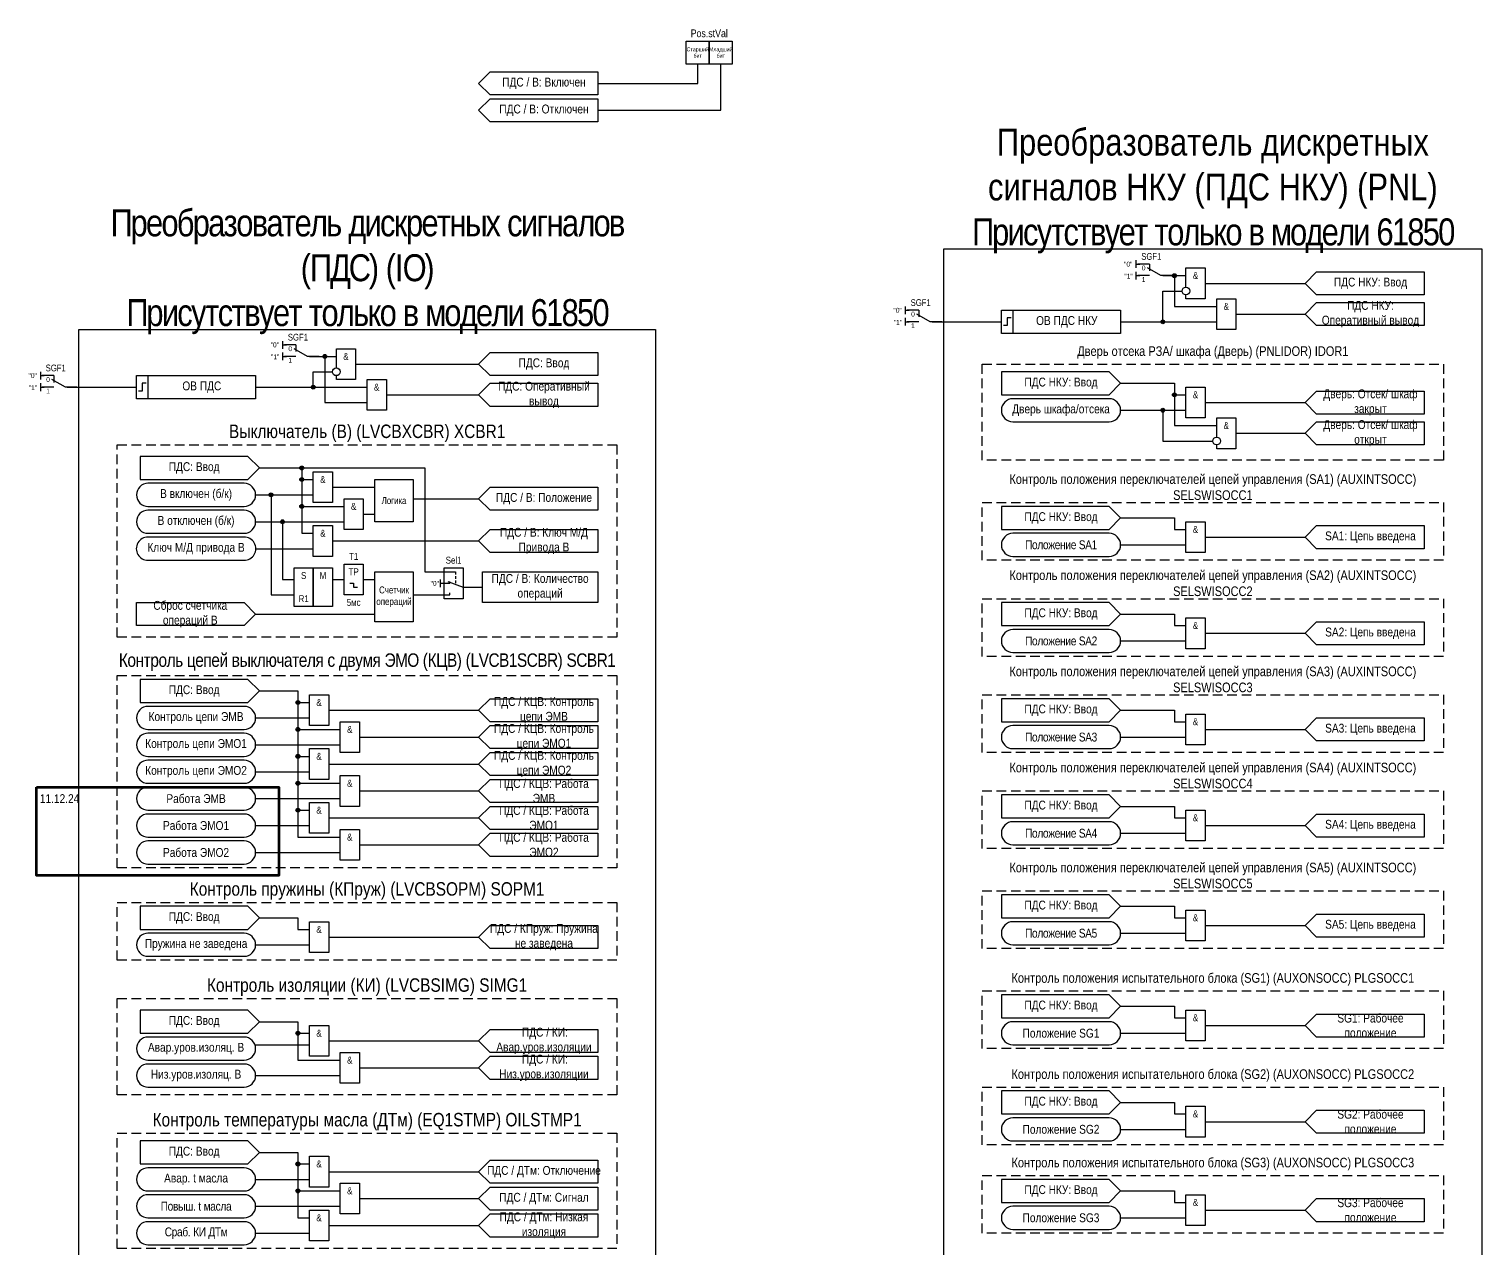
# Model space of a CAD drawing. Header units: millimetres. Extents: x -3652 to 365, y 0 to 1224.
# Drawn here: x -12.9 to 365, y 294.9 to 612.1 of the extents above; entities that cross this region are included whole.
import ezdxf
from ezdxf.enums import TextEntityAlignment as Align

# ---------------------------------------------------------------- set-up
doc = ezdxf.new("R2010")
doc.units = ezdxf.units.MM
doc.linetypes.add('штриховая2', pattern=[0.375, 0.25, -0.125])
doc.layers.add('TEXT', color=7, linetype='Continuous', lineweight=25)
doc.layers.add('Основная', color=7, linetype='Continuous')
doc.styles.add('2.5_Gost_RD', font='ARIALN.TTF', dxfattribs={"height": 2.5})
doc.styles.add('3.5_Gost_RD', font='ARIALN.TTF', dxfattribs={"height": 3.5})
doc.styles.add('Вывод', font='ARIALN.TTF', dxfattribs={"height": 2.5})
doc.styles.add('Компонент', font='ARIALN.TTF', dxfattribs={"height": 3.5})

# ---------------------------------------------------------------- blocks, each defined once
blk = doc.blocks.new('Точка')
at = {"ltscale": 100}
h = blk.add_hatch(color=256, dxfattribs=at)
h.dxf.hatch_style = 1
edge = h.paths.add_edge_path()
edge.add_arc((0, 0), 0.5, 0, 360)
blk.add_circle((0, 0), 0.5, dxfattribs=at)
blk = doc.blocks.new('*U958')
at = {"layer": 'Основная', "color": 0}
blk.add_line((0, 0), (7, 4), dxfattribs=at)
at = {"layer": 'Основная', "ltscale": 0.35}
blk.add_line((6, 6), (6, 2.5), dxfattribs=at)
blk = doc.blocks.new('*U985')
at = {"layer": 'Основная', "color": 0}
for p, q in [((-3, 6), (-9, 6)), ((-3, 0), (-9, 0)), ((9, 0), (3, 0))]:
    blk.add_line(p, q, dxfattribs=at)
at = {"layer": 'Основная', "ltscale": 0.25, "xscale": -1}
blk.add_blockref('*U958', (3, 0), dxfattribs=at)
at = {"layer": 'Основная'}
for tag, height, style, p in [('ОУ', 3.5, 'Компонент', (-2, 10)), ('В1', 2.5, 'Вывод', (-14, 6)), ('В2', 2.5, 'Вывод', (-6, 4)), ('В3', 2.5, 'Вывод', (-6, -2))]:
    blk.add_attdef(tag, text='', height=height, dxfattribs=dict(at, style=style)).set_placement(p, align=Align.MIDDLE_CENTER)

msp = doc.modelspace()

# ---------------------------------------------------------------- linework, layer by layer
at = {"ltscale": 100}
for p, q in [((275, 552), (275, 550)), ((275, 551), (276, 551)), ((275, 549), (275, 547)), ((275, 548), (276, 548)), ((53, 531), (53, 529)), ((53, 530), (54, 530)), ((53, 528), (53, 526)), ((53, 527), (54, 527))]:
    msp.add_line(p, q, dxfattribs=at)
at = {"color": 6, "ltscale": 100}
for p, q in [((215, 540), (215, 538)), ((215, 539), (216, 539)), ((215, 537), (215, 535)), ((215, 536), (216, 536)), ((-10, 523), (-10, 521)), ((-10, 522), (-9, 522)), ((-10, 520), (-10, 518)), ((-10, 519), (-9, 519)), ((94, 469), (94, 467)), ((71.5, 467), (72.5, 467)), ((94, 468), (95, 468))]:
    msp.add_line(p, q, dxfattribs=at)
at = {"ltscale": 100}
for points in [[(158, 609), (164, 609), (164, 603), (158, 603)], [(164, 609), (170, 609), (170, 603), (164, 603)], [(296, 542), (301, 542), (301, 534), (296, 534)], [(240, 539), (271, 539), (271, 533), (240, 533)], [(240, 539), (243, 539), (243, 533), (240, 533)], [(15, 522), (46, 522), (46, 516), (15, 516)], [(15, 522), (18, 522), (18, 516), (15, 516)], [(240, 523), (240, 517), (268, 517), (271, 520), (268, 523)], [(75, 521), (80, 521), (80, 513), (75, 513)], [(16, 501), (16, 495), (44, 495), (47, 498), (44, 501)], [(240, 488), (240, 482), (268, 482), (271, 485), (268, 488)], [(240, 463), (240, 457), (268, 457), (271, 460), (268, 463)], [(16, 443), (16, 437), (44, 437), (47, 440), (44, 443)], [(240, 438), (240, 432), (268, 432), (271, 435), (268, 438)], [(240, 413), (240, 407), (268, 407), (271, 410), (268, 413)], [(240, 387), (240, 381), (268, 381), (271, 384), (268, 387)], [(16, 384), (16, 378), (44, 378), (47, 381), (44, 384)], [(240, 361), (240, 355), (268, 355), (271, 358), (268, 361)], [(16, 357), (16, 351), (44, 351), (47, 354), (44, 357)], [(240, 336), (240, 330), (268, 330), (271, 333), (268, 336)], [(16, 323), (16, 317), (44, 317), (47, 320), (44, 323)], [(240, 313), (240, 307), (268, 307), (271, 310), (268, 313)]]:
    msp.add_lwpolyline(points, close=True, dxfattribs=at)
at = {"color": 6, "ltscale": 100}
for points in [[(104, 598), (107, 601), (135, 601), (135, 595), (107, 595), (104, 598)], [(135, 595), (107, 595), (104, 598), (107, 601), (135, 601), (135, 595), (107, 595), (104, 598), (107, 601), (135, 601)], [(104, 591), (107, 594), (135, 594), (135, 588), (107, 588), (104, 591)], [(135, 588), (107, 588), (104, 591), (107, 594), (135, 594), (135, 588), (107, 588), (104, 591), (107, 594), (135, 594)], [(222, 536), (240, 536)], [(-3, 519), (15, 519)], [(271, 520), (285, 520), (285, 509), (296, 509)], [(271, 520), (285, 520), (285, 517), (288, 517)], [(319, 515), (322, 518), (350, 518), (350, 512), (322, 512), (319, 515)], [(293, 515), (319, 515)], [(271, 513), (288, 513)], [(271, 513), (282, 513), (282, 505), (295, 505)], [(296, 506), (296, 511), (301, 511), (301, 503), (296, 503), (296, 504)], [(301, 507), (319, 507)], [(319, 507), (322, 510), (350, 510), (350, 504), (322, 504), (319, 507)], [(47, 498), (58, 498), (58, 495), (61, 495)], [(47, 498), (58, 498), (58, 488), (69, 488)], [(47, 498), (58, 498), (58, 481), (61, 481)], [(47, 498), (90, 498), (90, 471), (95, 471)], [(66, 493), (77, 493)], [(104, 490), (107, 493), (135, 493), (135, 487), (107, 487), (104, 490)], [(135, 487), (107, 487), (104, 490), (107, 493), (135, 493), (135, 487), (107, 487), (104, 490), (107, 493), (135, 493)], [(46, 491), (61, 491)], [(46, 491), (50, 491), (50, 465), (56, 465)], [(87, 490), (104, 490)], [(46, 484), (69, 484)], [(46, 484), (53, 484), (53, 469), (56, 469)], [(74, 486), (77, 486)], [(271, 485), (285, 485), (285, 482), (288, 482)], [(135, 476), (107, 476), (104, 479), (107, 482), (135, 482), (135, 476), (107, 476), (104, 479), (107, 482), (135, 482)], [(293, 480), (319, 480)], [(319, 480), (322, 483), (350, 483), (350, 477), (322, 477), (319, 480)], [(46, 477), (61, 477)], [(66, 479), (104, 479)], [(271, 478), (288, 478)], [(66, 469), (69, 469)], [(74, 469), (77, 469)], [(95, 471), (98, 471)], [(70.5, 468), (71.5, 468)], [(71.5, 468), (71.5, 467)], [(87, 465), (95, 465)], [(95, 468), (96.5, 468), (96.5, 468.5)], [(95, 465), (96.5, 465), (96.5, 465.5)], [(96, 468.5), (100, 467)], [(100, 467), (105, 467)], [(46, 460), (77, 460)], [(271, 460), (285, 460), (285, 457), (288, 457)], [(319, 455), (322, 458), (350, 458), (350, 452), (322, 452), (319, 455)], [(293, 455), (319, 455)], [(271, 453), (288, 453)], [(47, 440), (57, 440), (57, 437), (60, 437)], [(47, 440), (57, 440), (57, 430), (68, 430)], [(47, 440), (57, 440), (57, 423), (60, 423)], [(47, 440), (57, 440), (57, 416), (68, 416)], [(47, 440), (57, 440), (57, 409), (60, 409)], [(47, 440), (57, 440), (57, 402), (68, 402)], [(65, 435), (104, 435)], [(135, 432), (107, 432), (104, 435), (107, 438), (135, 438), (135, 432), (107, 432), (104, 435), (107, 438), (135, 438)], [(271, 435), (285, 435), (285, 432), (288, 432)], [(46, 433), (60, 433)], [(135, 425), (107, 425), (104, 428), (107, 431), (135, 431), (135, 425), (107, 425), (104, 428), (107, 431), (135, 431)], [(319, 430), (322, 433), (350, 433), (350, 427), (322, 427), (319, 430)], [(73, 428), (104, 428)], [(271, 428), (288, 428)], [(293, 430), (319, 430)], [(46, 426), (68, 426)], [(135, 418), (107, 418), (104, 421), (107, 424), (135, 424), (135, 418), (107, 418), (104, 421), (107, 424), (135, 424)], [(65, 421), (104, 421)], [(46, 419), (60, 419)], [(135, 411), (107, 411), (104, 414), (107, 417), (135, 417), (135, 411), (107, 411), (104, 414), (107, 417), (135, 417)], [(46, 412), (68, 412)], [(73, 414), (104, 414)], [(135, 404), (107, 404), (104, 407), (107, 410), (135, 410), (135, 404), (107, 404), (104, 407), (107, 410), (135, 410)], [(271, 410), (285, 410), (285, 407), (288, 407)], [(46, 405), (60, 405)], [(65, 407), (104, 407)], [(293, 405), (319, 405)], [(319, 405), (322, 408), (350, 408), (350, 402), (322, 402), (319, 405)], [(135, 397), (107, 397), (104, 400), (107, 403), (135, 403), (135, 397), (107, 397), (104, 400), (107, 403), (135, 403)], [(271, 403), (288, 403)], [(46, 398), (68, 398)], [(73, 400), (104, 400)], [(271, 384), (285, 384), (285, 381), (288, 381)], [(319, 379), (322, 382), (350, 382), (350, 376), (322, 376), (319, 379)], [(47, 381), (57, 381), (57, 378), (60, 378)], [(104, 376), (107, 379), (135, 379), (135, 373), (107, 373), (104, 376)], [(293, 379), (319, 379)], [(65, 376), (104, 376)], [(271, 377), (288, 377)], [(46, 374), (60, 374)], [(271, 358), (285, 358), (285, 355), (288, 355)], [(319, 353), (322, 356), (350, 356), (350, 350), (322, 350), (319, 353)], [(47, 354), (57, 354), (57, 344), (68, 344)], [(47, 354), (57, 354), (57, 351), (60, 351)], [(104, 349), (107, 352), (135, 352), (135, 346), (107, 346), (104, 349)], [(293, 353), (319, 353)], [(46, 348), (60, 348)], [(65, 349), (104, 349)], [(271, 351), (288, 351)], [(104, 342), (107, 345), (135, 345), (135, 339), (107, 339), (104, 342)], [(73, 342), (104, 342)], [(46, 340), (68, 340)], [(271, 333), (285, 333), (285, 330), (288, 330)], [(319, 328), (322, 331), (350, 331), (350, 325), (322, 325), (319, 328)], [(271, 326), (288, 326)], [(293, 328), (319, 328)], [(47, 320), (57, 320), (57, 317), (60, 317)], [(47, 320), (57, 320), (57, 310), (68, 310)], [(47, 320), (57, 320), (57, 303), (60, 303)], [(104, 315), (107, 318), (135, 318), (135, 312), (107, 312), (104, 315)], [(65, 315), (104, 315)], [(46, 313), (60, 313)], [(104, 308), (107, 311), (135, 311), (135, 305), (107, 305), (104, 308)], [(271, 310), (285, 310), (285, 307), (288, 307)], [(73, 308), (104, 308)], [(319, 305), (322, 308), (350, 308), (350, 302), (322, 302), (319, 305)], [(46, 306), (68, 306)], [(104, 301), (107, 304), (135, 304), (135, 298), (107, 298), (104, 301)], [(271, 303), (288, 303)], [(293, 305), (319, 305)], [(46, 299), (60, 299)], [(65, 301), (104, 301)]]:
    msp.add_lwpolyline(points, dxfattribs=at)
at = {"ltscale": 100}
for points in [[(135, 598), (161, 598), (161, 603)], [(135, 591), (167, 591), (167, 603)], [(288, 545), (288, 550), (293, 550), (293, 542), (288, 542), (288, 543)], [(319, 546), (322, 549), (350, 549), (350, 543), (322, 543), (319, 546)], [(282, 548), (288, 548)], [(282, 548), (285, 548), (285, 540), (296, 540)], [(293, 546), (319, 546)], [(271, 536), (282, 536), (282, 544), (287, 544)], [(319, 538), (322, 541), (350, 541), (350, 535), (322, 535), (319, 538)], [(301, 538), (319, 538)], [(271, 536), (296, 536)], [(60, 527), (67, 527)], [(60, 527), (64, 527), (64, 515), (75, 515)], [(67, 524), (67, 529), (72, 529), (72, 521), (67, 521), (67, 522)], [(104, 525), (107, 528), (135, 528), (135, 522), (107, 522), (104, 525)], [(46, 519), (61, 519), (61, 523), (66, 523)], [(72, 525), (104, 525)], [(46, 519), (75, 519)], [(104, 517), (107, 520), (135, 520), (135, 514), (107, 514), (104, 517)], [(80, 517), (104, 517)]]:
    msp.add_lwpolyline(points, dxfattribs=at)
at = {"color": 3, "ltscale": 100}
for points in [[(225, 555), (365, 555), (365, 0), (225, 0)], [(0, 534), (150, 534), (150, 0), (0, 0)]]:
    msp.add_lwpolyline(points, close=True, dxfattribs=at)
at = {"lineweight": 30, "ltscale": 100}
for points in [[(242.5, 537), (241.5, 537), (241.5, 535), (240.5, 535)], [(17.5, 520), (16.5, 520), (16.5, 518), (15.5, 518)]]:
    msp.add_lwpolyline(points, dxfattribs=at)
at = {"linetype": 'штриховая2', "ltscale": 10}
for points in [[(235, 525), (355, 525), (355, 500), (235, 500)], [(235, 489), (355, 489), (355, 474), (235, 474)], [(235, 464), (355, 464), (355, 449), (235, 449)], [(235, 439), (355, 439), (355, 424), (235, 424)], [(235, 414), (355, 414), (355, 399), (235, 399)], [(235, 388), (355, 388), (355, 373), (235, 373)], [(235, 362), (355, 362), (355, 347), (235, 347)], [(235, 337), (355, 337), (355, 322), (235, 322)], [(235, 314), (355, 314), (355, 299), (235, 299)]]:
    msp.add_lwpolyline(points, close=True, dxfattribs=at)
at = {"color": 6, "ltscale": 100}
for points in [[(288, 519), (293, 519), (293, 511), (288, 511)], [(61, 497), (66, 497), (66, 489), (61, 489)], [(77, 495), (87, 495), (87, 484), (77, 484)], [(69, 490), (74, 490), (74, 482), (69, 482)], [(288, 484), (293, 484), (293, 476), (288, 476)], [(61, 483), (66, 483), (66, 475), (61, 475)], [(69, 473), (74, 473), (74, 465), (69, 465)], [(56, 472), (61, 472), (61, 462), (56, 462)], [(61, 472), (66, 472), (66, 462), (61, 462)], [(77, 471), (87, 471), (87, 458), (77, 458)], [(95, 472), (100, 472), (100, 464), (95, 464)], [(105, 471), (135, 471), (135, 463), (105, 463)], [(15, 457), (15, 463), (43, 463), (46, 460), (43, 457)], [(288, 459), (293, 459), (293, 451), (288, 451)], [(60, 439), (65, 439), (65, 431), (60, 431)], [(68, 432), (73, 432), (73, 424), (68, 424)], [(288, 434), (293, 434), (293, 426), (288, 426)], [(60, 425), (65, 425), (65, 417), (60, 417)], [(68, 418), (73, 418), (73, 410), (68, 410)], [(60, 411), (65, 411), (65, 403), (60, 403)], [(288, 409), (293, 409), (293, 401), (288, 401)], [(68, 404), (73, 404), (73, 396), (68, 396)], [(288, 383), (293, 383), (293, 375), (288, 375)], [(60, 380), (65, 380), (65, 372), (60, 372)], [(288, 357), (293, 357), (293, 349), (288, 349)], [(60, 353), (65, 353), (65, 345), (60, 345)], [(68, 346), (73, 346), (73, 338), (68, 338)], [(288, 332), (293, 332), (293, 324), (288, 324)], [(60, 319), (65, 319), (65, 311), (60, 311)], [(68, 312), (73, 312), (73, 304), (68, 304)], [(288, 309), (293, 309), (293, 301), (288, 301)], [(60, 305), (65, 305), (65, 297), (60, 297)]]:
    msp.add_lwpolyline(points, close=True, dxfattribs=at)
at = {"ltscale": 100}
for points in [[(243, 510), (268, 510, 1), (268, 516), (243, 516, 1)], [(18, 488), (43, 488, 1), (43, 494), (18, 494, 1)], [(18, 481), (43, 481, 1), (43, 487), (18, 487, 1)], [(18, 474), (43, 474, 1.013985), (43, 480), (18, 480, 1.013985)], [(243, 475), (268, 475, 1), (268, 481), (243, 481, 1)], [(243, 450), (268, 450, 1), (268, 456), (243, 456, 1)], [(18, 430), (43, 430, 1), (43, 436), (18, 436, 1)], [(243, 425), (268, 425, 1), (268, 431), (243, 431, 1)], [(18, 423), (43, 423, 1), (43, 429), (18, 429, 1)], [(18, 416), (43, 416, 1), (43, 422), (18, 422, 1)], [(18, 409), (43, 409, 1), (43, 415), (18, 415, 1)], [(18, 402), (43, 402, 1), (43, 408), (18, 408, 1)], [(243, 400), (268, 400, 1), (268, 406), (243, 406, 1)], [(18, 395), (43, 395, 1), (43, 401), (18, 401, 1)], [(243, 374), (268, 374, 1), (268, 380), (243, 380, 1)], [(18, 371), (43, 371, 1), (43, 377), (18, 377, 1)], [(243, 348), (268, 348, 1), (268, 354), (243, 354, 1)], [(18, 344), (43, 344, 1), (43, 350), (18, 350, 1)], [(18, 337), (43, 337, 1), (43, 343), (18, 343, 1)], [(243, 323), (268, 323, 1), (268, 329), (243, 329, 1)], [(18, 310), (43, 310, 1), (43, 316), (18, 316, 1)], [(18, 303), (43, 303, 1), (43, 309), (18, 309, 1)], [(243, 300), (268, 300, 1), (268, 306), (243, 306, 1)], [(18, 296), (43, 296, 1), (43, 302), (18, 302, 1)]]:
    msp.add_lwpolyline(points, format="xyb", close=True, dxfattribs=at)
at = {"color": 6, "linetype": 'штриховая2', "ltscale": 10}
for points in [[(140, 454), (10, 454), (10, 504), (140, 504)], [(140, 394), (10, 394), (10, 444), (140, 444)], [(140, 370), (10, 370), (10, 385), (140, 385)], [(140, 335), (10, 335), (10, 360), (140, 360)], [(10, 325), (140, 325), (140, 295), (10, 295)]]:
    msp.add_lwpolyline(points, close=True, dxfattribs=at)
at = {"color": 6, "linetype": 'штриховая2', "ltscale": 3}
msp.add_lwpolyline([(98, 471), (98, 467.75)], dxfattribs=at)
at = {"color": 1, "lineweight": 100, "ltscale": 100}
msp.add_lwpolyline([(-11, 415), (52, 415), (52, 392), (-11, 392)], close=True, dxfattribs=at)
for centre in [(288, 544), (67, 523)]:
    msp.add_circle(centre, 1)
at = {"color": 6}
msp.add_circle((296, 505), 1, dxfattribs=at)

# ---------------------------------------------------------------- block references
at = {"ltscale": 100}
for p in [(285, 548), (282, 536), (64, 527), (61, 519)]:
    msp.add_blockref('Точка', p, dxfattribs=at)
at = {"color": 6, "ltscale": 100}
for p in [(285, 517), (282, 513), (58, 498), (58, 495), (50, 491), (58, 488), (53, 484), (57, 437), (57, 430), (57, 423), (57, 416), (57, 409), (57, 351), (57, 317), (57, 310)]:
    msp.add_blockref('Точка', p, dxfattribs=at)
at = {"layer": 'Основная', "ltscale": 0.25, "xscale": 0.5, "yscale": 0.5, "zscale": 0.5}
for p in [(280, 548), (58, 527)]:
    msp.add_blockref('*U985', p, dxfattribs=at).add_auto_attribs({'ОУ': 'SGF1', 'В1': '"0"', 'В2': '0', 'В3': '1'})
at = {"layer": 'Основная', "color": 6, "ltscale": 0.25, "xscale": 0.5, "yscale": 0.5, "zscale": 0.5}
for p in [(220, 536), (-5, 519)]:
    msp.add_blockref('*U985', p, dxfattribs=at).add_auto_attribs({'ОУ': 'SGF1', 'В1': '"0"', 'В2': '0', 'В3': '1'})

# ---------------------------------------------------------------- texts
at = {"ltscale": 100, "attachment_point": 5}
for s, insert, char_height, width, style in [('Pos.stVal', (164, 611), 2, 12, '2.5_Gost_RD'), ('Старший бит', (161, 606), 1, 6, '2.5_Gost_RD'), ('Младший бит', (167, 606), 1, 6, '2.5_Gost_RD'), ('ПДС / В: Включен', (121, 598), 2.3, 28, '2.5_Gost_RD'), ('ПДС / В: Отключен', (121, 591), 2.3, 28, '2.5_Gost_RD'), ('{\\C3;Преобразователь дискретных сигналов НКУ (ПДС НКУ) (PNL) \\T0.9;\\C6;Присутствует только в модели 61850}', (295, 570), 7, 140, '3.5_Gost_RD'), ('{\\T0.9;\\C3;Преобразователь дискретных сигналов (ПДС) (IO) \\P\\C6;Присутствует только в модели 61850}', (75, 549), 7, 150, '3.5_Gost_RD'), ('&', (290.5, 548), 1.8, 5, '2.5_Gost_RD'), ('ПДС НКУ: Ввод', (336, 546), 2.3, 28, '2.5_Gost_RD'), ('&', (298.5, 540), 1.8, 5, '2.5_Gost_RD'), ('ПДС НКУ: Оперативный вывод', (336, 538), 2.3, 28, '2.5_Gost_RD'), ('&', (69.5, 527), 1.8, 5, '2.5_Gost_RD'), ('ПДС: Ввод', (121, 525), 2.3, 28, '2.5_Gost_RD'), ('&', (77.5, 519), 1.8, 5, '2.5_Gost_RD'), ('ПДС: Оперативный вывод', (121, 517), 2.3, 28, '2.5_Gost_RD'), ('ПДС НКУ: Ввод', (255.5, 520), 2.3, 31, '2.5_Gost_RD'), ('Дверь: Отсек/ шкаф закрыт', (336, 515), 2.3, 28, '2.5_Gost_RD'), ('Дверь шкафа/отсека', (255.5, 513), 2.3, 31, '2.5_Gost_RD'), ('Дверь: Отсек/ шкаф открыт', (336, 507), 2.3, 28, '2.5_Gost_RD'), ('ПДС / В: Положение', (121, 490), 2.3, 28, '2.5_Gost_RD'), ('ПДС НКУ: Ввод', (255.5, 485), 2.3, 31, '2.5_Gost_RD'), ('ПДС / В: Ключ М/Д Привода В', (121, 479), 2.3, 28, '2.5_Gost_RD'), ('SA1: Цепь введена', (336, 480), 2.3, 28, '2.5_Gost_RD'), ('{\\T0.95;Положение SA1}', (255.5, 478), 2.3, 31, '2.5_Gost_RD'), ('ПДС НКУ: Ввод', (255.5, 460), 2.3, 31, '2.5_Gost_RD'), ('{\\T0.95;Положение SA2}', (255.5, 453), 2.3, 31, '2.5_Gost_RD'), ('SA2: Цепь введена', (336, 455), 2.3, 28, '2.5_Gost_RD'), ('ПДС / КЦВ: Контроль цепи ЭМВ', (121, 435), 2.3, 28, '2.5_Gost_RD'), ('ПДС НКУ: Ввод', (255.5, 435), 2.3, 31, '2.5_Gost_RD'), ('ПДС / КЦВ: Контроль цепи ЭМО1', (121, 428), 2.3, 28, '2.5_Gost_RD'), ('SA3: Цепь введена', (336, 430), 2.3, 28, '2.5_Gost_RD'), ('{\\T0.95;Положение SA3}', (255.5, 428), 2.3, 31, '2.5_Gost_RD'), ('ПДС / КЦВ: Контроль цепи ЭМО2', (121, 421), 2.3, 28, '2.5_Gost_RD'), ('ПДС / КЦВ: Работа ЭМВ', (121, 414), 2.3, 28, '2.5_Gost_RD'), ('ПДС / КЦВ: Работа ЭМО1', (121, 407), 2.3, 28, '2.5_Gost_RD'), ('ПДС НКУ: Ввод', (255.5, 410), 2.3, 31, '2.5_Gost_RD'), ('SA4: Цепь введена', (336, 405), 2.3, 28, '2.5_Gost_RD'), ('ПДС / КЦВ: Работа ЭМО2', (121, 400), 2.3, 28, '2.5_Gost_RD'), ('{\\T0.95;Положение SA4}', (255.5, 403), 2.3, 31, '2.5_Gost_RD'), ('ПДС НКУ: Ввод', (255.5, 384), 2.3, 31, '2.5_Gost_RD'), ('ПДС / КПруж: Пружина не заведена', (121, 376), 2.3, 28, '2.5_Gost_RD'), ('{\\T0.95;Положение SA5}', (255.5, 377), 2.3, 31, '2.5_Gost_RD'), ('SA5: Цепь введена', (336, 379), 2.3, 28, '2.5_Gost_RD'), ('ПДС НКУ: Ввод', (255.5, 358), 2.3, 31, '2.5_Gost_RD'), ('SG1: Рабочее положение', (336, 353), 2.3, 28, '2.5_Gost_RD'), ('{\\W0.8;\\T0.8; }ПДС / КИ: Авар.уров.изоляции', (121, 349), 2.3, 28, '2.5_Gost_RD'), ('Положение SG1', (255.5, 351), 2.3, 31, '2.5_Gost_RD'), ('{\\W0.8;\\T0.8; }ПДС / КИ: Низ.уров.изоляции', (121, 342), 2.3, 28, '2.5_Gost_RD'), ('ПДС НКУ: Ввод', (255.5, 333), 2.3, 31, '2.5_Gost_RD'), ('SG2: Рабочее положение', (336, 328), 2.3, 28, '2.5_Gost_RD'), ('Положение SG2', (255.5, 326), 2.3, 31, '2.5_Gost_RD'), ('\\A1;Авар. t масла', (30.5, 313), 2.3, 31, '2.5_Gost_RD'), ('ПДС / ДТм: Отключение', (121, 315), 2.3, 28, '2.5_Gost_RD'), ('ПДС НКУ: Ввод', (255.5, 310), 2.3, 31, '2.5_Gost_RD'), ('\\A1;{\\T0.95;Повыш. t масла }', (30.5, 306), 2.3, 31, '2.5_Gost_RD'), ('ПДС / ДТм: Сигнал', (121, 308), 2.3, 28, '2.5_Gost_RD'), ('SG3: Рабочее положение', (336, 305), 2.3, 28, '2.5_Gost_RD'), ('ПДС / ДТм: Низкая изоляция', (121, 301), 2.3, 28, '2.5_Gost_RD'), ('Положение SG3', (255.5, 303), 2.3, 31, '2.5_Gost_RD'), ('\\A1;{\\T0.95;Сраб. КИ ДТм}', (30.5, 299), 2.3, 31, '2.5_Gost_RD')]:
    msp.add_mtext(s, dxfattribs=dict(at, insert=insert, char_height=char_height, width=width, style=style))
at = {"ltscale": 100, "char_height": 1.25, "attachment_point": 1, "style": '3.5_Gost_RD'}
for insert in [(272, 548.5), (50, 527.5)]:
    msp.add_mtext_dynamic_manual_height_columns('"1"', width=2, gutter_width=17.5, heights=[0], dxfattribs=dict(at, insert=insert))
at = {"color": 0, "ltscale": 100, "char_height": 2.3, "width": 28, "attachment_point": 5, "style": '2.5_Gost_RD'}
for s, insert in [('{\\C256;ОВ ПДС НКУ}', (257, 536)), ('{\\C256;ОВ ПДС}', (32, 519))]:
    msp.add_mtext(s, dxfattribs=dict(at, insert=insert))
at = {"color": 6, "ltscale": 100, "char_height": 1.25, "attachment_point": 1, "style": '3.5_Gost_RD'}
for s, insert in [('"1"', (212, 536.5)), ('"1"', (-13, 519.5)), ('"0"', (91.5, 468.6))]:
    msp.add_mtext_dynamic_manual_height_columns(s, width=2, gutter_width=17.5, heights=[0], dxfattribs=dict(at, insert=insert))
at = {"color": 30, "ltscale": 100, "attachment_point": 5, "style": '3.5_Gost_RD'}
for s, insert, char_height, width in [('Дверь отсека РЗА/ шкафа (Дверь) (PNLIDOR) {\\C6;IDOR1}', (295, 528), 2.5, 120), ('Выключатель (В) (LVCBXCBR) {\\C6;XCBR1}', (75, 507), 3.5, 130), ('Контроль положения переключателей цепей управления (SA1) (AUXINTSOCC) {\\C6;SELSWISOCC1}', (295, 493), 2.5, 120), ('Контроль положения переключателей цепей управления (SA2) (AUXINTSOCC) {\\C6;SELSWISOCC2}', (295, 468), 2.5, 120), ('{\\T0.95;Контроль цепей выключателя с двумя ЭМО (КЦВ) (LVCB1SCBR) \\C6;SCBR1}', (75, 447.5), 3.5, 130), ('Контроль положения переключателей цепей управления (SA3) (AUXINTSOCC) {\\C6;SELSWISOCC3}', (295, 443), 2.5, 120), ('Контроль положения переключателей цепей управления (SA4) (AUXINTSOCC) {\\C6;SELSWISOCC4}', (295, 418), 2.5, 120), ('Контроль положения переключателей цепей управления (SA5) (AUXINTSOCC) {\\C6;SELSWISOCC5}', (295, 392), 2.5, 120), ('Контроль пружины (КПруж) (LVCBSOPM) {\\C6;SOPM1}', (75, 388), 3.5, 130), ('Контроль положения испытательного блока (SG1) (AUXONSOCC) {\\C6;PLGSOCC1}', (295, 365), 2.5, 120), ('Контроль изоляции (КИ) (LVCBSIMG) {\\C6;SIMG1}', (75, 363), 3.5, 130), ('Контроль положения испытательного блока (SG2) (AUXONSOCC) {\\C6;PLGSOCC2}', (295, 340), 2.5, 120), ('Контроль температуры масла (ДТм) (EQ1STMP) {\\C6;OILSTMP1}', (75, 328), 3.5, 130), ('Контроль положения испытательного блока (SG3) (AUXONSOCC) {\\C6;PLGSOCC3}', (295, 317), 2.5, 120)]:
    msp.add_mtext(s, dxfattribs=dict(at, insert=insert, char_height=char_height, width=width))
at = {"color": 6, "ltscale": 100, "char_height": 1.8, "width": 5, "attachment_point": 5, "style": '2.5_Gost_RD'}
for s, insert in [('&', (290.5, 517)), ('&', (298.5, 509)), ('&', (63.5, 495)), ('&', (71.5, 488)), ('&', (63.5, 481)), ('&', (290.5, 482)), ('T1', (71.5, 475)), ('Sel1', (97.5, 474)), ('S', (58.5, 470)), ('М', (63.5, 470)), ('TP', (71.5, 471)), ('R1', (58.5, 464)), ('5мс', (71.5, 463)), ('&', (290.5, 457)), ('&', (62.5, 437)), ('&', (70.5, 430)), ('&', (290.5, 432)), ('&', (62.5, 423)), ('&', (70.5, 416)), ('&', (62.5, 409)), ('&', (290.5, 407)), ('&', (70.5, 402)), ('&', (290.5, 381)), ('&', (62.5, 378)), ('&', (290.5, 355)), ('&', (62.5, 351)), ('&', (70.5, 344)), ('&', (290.5, 330)), ('&', (62.5, 317)), ('&', (70.5, 310)), ('&', (290.5, 307)), ('&', (62.5, 303))]:
    msp.add_mtext(s, dxfattribs=dict(at, insert=insert))
at = {"layer": 'TEXT', "ltscale": 100, "char_height": 2.3, "attachment_point": 5, "style": '2.5_Gost_RD'}
for s, insert, width in [('ПДС: Ввод', (30, 498), 28), ('В включен (б/к)', (30.5, 491), 31), ('В отключен (б/к)', (30.5, 484), 31), ('Ключ М/Д привода В', (30.5, 477), 31), ('ПДС / В: Количество операций', (120, 467), 30), ('ПДС: Ввод', (30, 440), 28), ('Работа ЭМВ', (30.5, 412), 31), ('ПДС: Ввод', (30, 381), 28), ('ПДС: Ввод', (30, 354), 28), ('ПДС: Ввод', (30, 320), 28)]:
    msp.add_mtext(s, dxfattribs=dict(at, insert=insert, width=width))
at = {"layer": 'TEXT', "color": 6, "ltscale": 100, "attachment_point": 5, "style": '2.5_Gost_RD'}
for s, insert, char_height, width in [('Логика', (82, 489.5), 1.8, 10), ('Счетчик^Jопераций', (82, 464.5), 1.8, 10), ('Сброс счетчика операций В', (29, 460), 2.3, 28)]:
    msp.add_mtext(s, dxfattribs=dict(at, insert=insert, char_height=char_height, width=width))
at = {"layer": 'TEXT', "color": 0, "ltscale": 100, "char_height": 2.3, "width": 31, "attachment_point": 5, "style": '2.5_Gost_RD'}
for s, insert in [('{\\C256;Контроль цепи ЭМВ}', (30.5, 433)), ('{\\C256;Контроль цепи ЭМО1}', (30.5, 426)), ('{\\C256;Контроль цепи ЭМО2}', (30.5, 419)), ('{\\C256;11.12.24}', (-5, 412)), ('{\\C256;Работа ЭМО1}', (30.5, 405)), ('{\\C256;Работа ЭМО2}', (30.5, 398)), ('{\\C256;Пружина не заведена}', (30.5, 374)), ('{\\C256;Авар.уров.изоляц. В}', (30.5, 347)), ('{\\C256;Низ.уров.изоляц. В}', (30.5, 340))]:
    msp.add_mtext(s, dxfattribs=dict(at, insert=insert))

doc.saveas('drawing.dxf')
